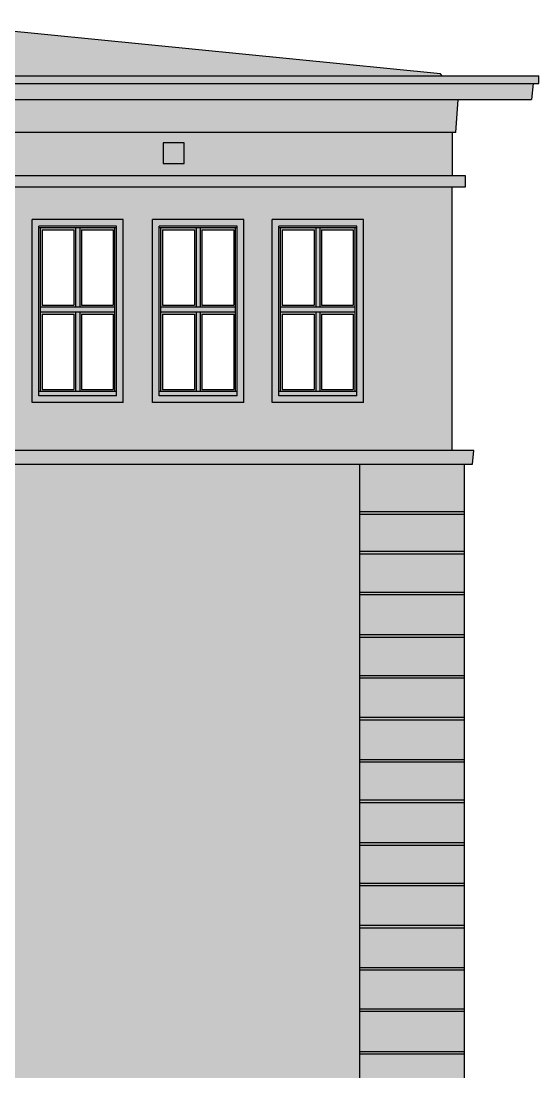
# Model space of a CAD drawing. Header units: metres. Extents: x -123.5 to -48.1, y 232.6 to 267.
# Drawn here: x -82.36 to -76.16, y 251.09 to 263.68 of the extents above; entities that cross this region are included whole.
import ezdxf

# ---------------------------------------------------------------- set-up
doc = ezdxf.new("R2010")
doc.units = ezdxf.units.M
doc.header["$LTSCALE"] = 0.01
doc.linetypes.add('AUSGEZOGEN', pattern=[0])
for name, color, linetype in [('A_Fensterrahmen', 1, 'Continuous'), ('A_Schraff_Dach', 17, 'Continuous'), ('A_Schraff_Fassade_OG', 41, 'Continuous'), ('A_Schraff_Fensterrahmen', 255, 'Continuous'), ('A_Schraff_Paneel', 14, 'Continuous'), ('A_Schraff_Sims', 17, 'Continuous'), ('A_Schraff_Stuck', 23, 'Continuous'), ('FASSADE', 7, 'AUSGEZOGEN'), ('FASSADE_STRUKTUR', 2, 'AUSGEZOGEN')]:
    doc.layers.add(name, color=color, linetype=linetype)

msp = doc.modelspace()

# ---------------------------------------------------------------- hatches: boundary and pattern name
at = {"layer": 'A_Schraff_Dach'}
h = msp.add_hatch(color=256, dxfattribs=at)
h.paths.add_polyline_path([(-83.677, 263.676), (-96.444, 263.676), (-96.444, 263.276, -0.108983), (-96.699, 263.167, -0.020433), (-97.287, 263.11, -0.010449), (-99.099, 263.031), (-99.099, 263.019), (-77.321, 263.019), (-77.34, 263.044)])
h.paths.add_polyline_path([(-107.207, 263.261), (-107.207, 263.419), (-110.964, 263.044), (-110.983, 263.019), (-102.955, 263.019), (-102.955, 263.029, -0.006606), (-106.599, 263.128, -0.060058)])
h.paths.add_polyline_path([(-104.482, 262.738), (-111.183, 262.738), (-111.147, 262.34), (-104.482, 262.34)])
h.paths.add_polyline_path([(-83.823, 262.738), (-104.482, 262.738), (-104.482, 262.34), (-83.822, 262.34)])
h.paths.add_polyline_path([(-77.131, 262.738), (-83.823, 262.738), (-83.822, 262.34), (-77.157, 262.34)])
h = msp.add_hatch(color=11, dxfattribs=at)
h.paths.add_polyline_path([(-76.165, 263.019), (-112.14, 263.019), (-112.14, 262.927), (-76.165, 262.927)])
h.paths.add_polyline_path([(-76.235, 262.927), (-112.07, 262.927), (-112.053, 262.738), (-76.252, 262.738)])
at = {"layer": 'A_Schraff_Fassade_OG'}
h = msp.add_hatch(color=256, dxfattribs=at)
h.dxf.hatch_style = 1
h.paths.add_polyline_path([(-110, 244.032), (-105.815, 244.032), (-105.815, 258.373), (-110, 258.373)])
h.paths.add_polyline_path([(-82.49, 244.032), (-78.305, 244.032), (-78.305, 258.372), (-82.49, 258.372)])
h.paths.add_polyline_path([(-77.204, 261.688), (-111.1, 261.688), (-111.1, 258.534), (-77.204, 258.534)])
h.paths.add_polyline_path([(-78.264, 259.111), (-79.354, 259.111), (-79.354, 261.301), (-78.264, 261.301)], flags=16)
h.paths.add_polyline_path([(-78.344, 259.191), (-79.274, 259.191), (-79.274, 261.221), (-78.344, 261.221)], flags=0)
h.paths.add_polyline_path([(-78.364, 259.241), (-79.254, 259.241), (-79.254, 261.201), (-78.364, 261.201)], flags=0)
h.paths.add_polyline_path([(-79.694, 259.111), (-80.784, 259.111), (-80.784, 261.301), (-79.694, 261.301)], flags=16)
h.paths.add_polyline_path([(-79.774, 259.191), (-80.704, 259.191), (-80.704, 261.221), (-79.774, 261.221)], flags=0)
h.paths.add_polyline_path([(-79.794, 259.241), (-80.684, 259.241), (-80.684, 261.201), (-79.794, 261.201)], flags=0)
h.paths.add_polyline_path([(-81.134, 259.111), (-82.224, 259.111), (-82.224, 261.301), (-81.134, 261.301)], flags=16)
h.paths.add_polyline_path([(-81.214, 259.191), (-82.144, 259.191), (-82.144, 261.221), (-81.214, 261.221)], flags=0)
h.paths.add_polyline_path([(-81.234, 259.241), (-82.124, 259.241), (-82.124, 261.201), (-81.234, 261.201)], flags=0)
h.paths.add_polyline_path([(-82.614, 259.111), (-83.704, 259.111), (-83.704, 261.301), (-82.614, 261.301)], flags=16)
h.paths.add_polyline_path([(-82.694, 259.191), (-83.624, 259.191), (-83.624, 261.221), (-82.694, 261.221)], flags=0)
h.paths.add_polyline_path([(-82.714, 259.241), (-83.604, 259.241), (-83.604, 261.201), (-82.714, 261.201)], flags=0)
h.paths.add_polyline_path([(-84.264, 259.111), (-85.354, 259.111), (-85.354, 261.301), (-84.264, 261.301)], flags=16)
h.paths.add_polyline_path([(-84.344, 259.191), (-85.274, 259.191), (-85.274, 261.221), (-84.344, 261.221)], flags=0)
h.paths.add_polyline_path([(-84.364, 259.241), (-85.254, 259.241), (-85.254, 261.201), (-84.364, 261.201)], flags=0)
h.paths.add_polyline_path([(-85.849, 259.111), (-86.939, 259.111), (-86.939, 261.301), (-85.849, 261.301)], flags=16)
h.paths.add_polyline_path([(-85.929, 259.191), (-86.859, 259.191), (-86.859, 261.221), (-85.929, 261.221)], flags=0)
h.paths.add_polyline_path([(-85.949, 259.241), (-86.839, 259.241), (-86.839, 261.201), (-85.949, 261.201)], flags=0)
h.paths.add_polyline_path([(-87.409, 259.111), (-88.499, 259.111), (-88.499, 261.301), (-87.409, 261.301)], flags=16)
h.paths.add_polyline_path([(-87.489, 259.191), (-88.419, 259.191), (-88.419, 261.221), (-87.489, 261.221)], flags=0)
h.paths.add_polyline_path([(-88.399, 259.241), (-88.399, 261.201), (-87.509, 261.201), (-87.509, 259.241)], flags=0)
h.paths.add_polyline_path([(-88.964, 259.111), (-90.054, 259.111), (-90.054, 261.301), (-88.964, 261.301)], flags=16)
h.paths.add_polyline_path([(-89.044, 259.191), (-89.974, 259.191), (-89.974, 261.221), (-89.044, 261.221)], flags=0)
h.paths.add_polyline_path([(-89.954, 259.241), (-89.954, 261.201), (-89.064, 261.201), (-89.064, 259.241)], flags=0)
h.paths.add_polyline_path([(-90.519, 259.111), (-91.609, 259.111), (-91.609, 261.301), (-90.519, 261.301)], flags=16)
h.paths.add_polyline_path([(-90.599, 259.191), (-91.529, 259.191), (-91.529, 261.221), (-90.599, 261.221)], flags=0)
h.paths.add_polyline_path([(-91.509, 259.241), (-91.509, 261.201), (-90.619, 261.201), (-90.619, 259.241)], flags=0)
h.paths.add_polyline_path([(-92.089, 259.111), (-93.179, 259.111), (-93.179, 261.301), (-92.089, 261.301)], flags=16)
h.paths.add_polyline_path([(-92.169, 259.191), (-93.099, 259.191), (-93.099, 261.221), (-92.169, 261.221)], flags=0)
h.paths.add_polyline_path([(-93.079, 259.241), (-93.079, 261.201), (-92.189, 261.201), (-92.189, 259.241)], flags=0)
h.paths.add_polyline_path([(-93.634, 259.111), (-94.724, 259.111), (-94.724, 261.301), (-93.634, 261.301)], flags=16)
h.paths.add_polyline_path([(-93.714, 259.191), (-94.644, 259.191), (-94.644, 261.221), (-93.714, 261.221)], flags=0)
h.paths.add_polyline_path([(-94.624, 259.241), (-94.624, 261.201), (-93.734, 261.201), (-93.734, 259.241)], flags=0)
h.paths.add_polyline_path([(-95.194, 259.111), (-96.284, 259.111), (-96.284, 261.301), (-95.194, 261.301)], flags=16)
h.paths.add_polyline_path([(-95.274, 259.191), (-96.204, 259.191), (-96.204, 261.221), (-95.274, 261.221)], flags=0)
h.paths.add_polyline_path([(-96.184, 259.241), (-96.184, 261.201), (-95.294, 261.201), (-95.294, 259.241)], flags=0)
h.paths.add_polyline_path([(-96.754, 259.111), (-97.844, 259.111), (-97.844, 261.301), (-96.754, 261.301)], flags=16)
h.paths.add_polyline_path([(-96.834, 259.191), (-97.764, 259.191), (-97.764, 261.221), (-96.834, 261.221)], flags=0)
h.paths.add_polyline_path([(-97.744, 259.241), (-97.744, 261.201), (-96.854, 261.201), (-96.854, 259.241)], flags=0)
h.paths.add_polyline_path([(-98.324, 259.111), (-99.414, 259.111), (-99.414, 261.301), (-98.324, 261.301)], flags=16)
h.paths.add_polyline_path([(-98.404, 259.191), (-99.334, 259.191), (-99.334, 261.221), (-98.404, 261.221)], flags=0)
h.paths.add_polyline_path([(-99.314, 259.241), (-99.314, 261.201), (-98.424, 261.201), (-98.424, 259.241)], flags=0)
h.paths.add_polyline_path([(-99.884, 259.111), (-100.974, 259.111), (-100.974, 261.301), (-99.884, 261.301)], flags=16)
h.paths.add_polyline_path([(-99.964, 259.191), (-100.894, 259.191), (-100.894, 261.221), (-99.964, 261.221)], flags=0)
h.paths.add_polyline_path([(-100.874, 259.241), (-100.874, 261.201), (-99.984, 261.201), (-99.984, 259.241)], flags=0)
h.paths.add_polyline_path([(-101.459, 259.111), (-102.549, 259.111), (-102.549, 261.301), (-101.459, 261.301)], flags=16)
h.paths.add_polyline_path([(-101.539, 259.191), (-102.469, 259.191), (-102.469, 261.221), (-101.539, 261.221)], flags=0)
h.paths.add_polyline_path([(-102.449, 259.241), (-102.449, 261.201), (-101.559, 261.201), (-101.559, 259.241)], flags=0)
h.paths.add_polyline_path([(-103.024, 259.111), (-104.114, 259.111), (-104.114, 261.301), (-103.024, 261.301)], flags=16)
h.paths.add_polyline_path([(-103.104, 259.191), (-104.034, 259.191), (-104.034, 261.221), (-103.104, 261.221)], flags=0)
h.paths.add_polyline_path([(-104.014, 259.241), (-104.014, 261.201), (-103.124, 261.201), (-103.124, 259.241)], flags=0)
h.paths.add_polyline_path([(-104.659, 259.111), (-105.749, 259.111), (-105.749, 261.301), (-104.659, 261.301)], flags=16)
h.paths.add_polyline_path([(-104.739, 259.191), (-105.669, 259.191), (-105.669, 261.221), (-104.739, 261.221)], flags=0)
h.paths.add_polyline_path([(-105.649, 259.241), (-105.649, 261.201), (-104.759, 261.201), (-104.759, 259.241)], flags=0)
h.paths.add_polyline_path([(-106.094, 259.111), (-107.184, 259.111), (-107.184, 261.301), (-106.094, 261.301)], flags=16)
h.paths.add_polyline_path([(-106.174, 259.191), (-107.104, 259.191), (-107.104, 261.221), (-106.174, 261.221)], flags=0)
h.paths.add_polyline_path([(-107.084, 259.241), (-107.084, 261.201), (-106.194, 261.201), (-106.194, 259.241)], flags=0)
h.paths.add_polyline_path([(-107.524, 259.111), (-108.614, 259.111), (-108.614, 261.301), (-107.524, 261.301)], flags=16)
h.paths.add_polyline_path([(-107.604, 259.191), (-108.534, 259.191), (-108.534, 261.221), (-107.604, 261.221)], flags=0)
h.paths.add_polyline_path([(-108.514, 259.241), (-108.514, 261.201), (-107.624, 261.201), (-107.624, 259.241)], flags=0)
h.paths.add_polyline_path([(-108.974, 259.111), (-110.064, 259.111), (-110.064, 261.301), (-108.974, 261.301)], flags=16)
h.paths.add_polyline_path([(-109.054, 259.191), (-109.984, 259.191), (-109.984, 261.221), (-109.054, 261.221)], flags=0)
h.paths.add_polyline_path([(-109.964, 259.241), (-109.964, 261.201), (-109.074, 261.201), (-109.074, 259.241)], flags=0)
h = msp.add_hatch(color=256, dxfattribs=at)
h.dxf.hatch_style = 1
h.paths.add_polyline_path([(-81.134, 261.301), (-82.224, 261.301), (-82.224, 259.111), (-81.134, 259.111)])
h.paths.add_polyline_path([(-81.214, 261.221), (-81.214, 259.191), (-82.144, 259.191), (-82.144, 261.221)], flags=16)
h.paths.add_polyline_path([(-81.234, 261.201), (-81.234, 259.241), (-82.124, 259.241), (-82.124, 261.201)], flags=0)
h.paths.add_polyline_path([(-81.724, 261.176), (-81.724, 260.276), (-82.104, 260.276), (-82.104, 261.176)], flags=0)
h.paths.add_polyline_path([(-81.634, 261.176), (-81.254, 261.176), (-81.254, 260.276), (-81.634, 260.276)], flags=0)
h.paths.add_polyline_path([(-81.724, 260.166), (-81.724, 259.266), (-82.104, 259.266), (-82.104, 260.166)], flags=0)
h.paths.add_polyline_path([(-81.634, 260.166), (-81.254, 260.166), (-81.254, 259.266), (-81.634, 259.266)], flags=0)
h = msp.add_hatch(color=256, dxfattribs=at)
h.dxf.hatch_style = 1
h.paths.add_polyline_path([(-79.694, 261.301), (-80.784, 261.301), (-80.784, 259.111), (-79.694, 259.111)])
h.paths.add_polyline_path([(-79.774, 261.221), (-79.774, 259.191), (-80.704, 259.191), (-80.704, 261.221)], flags=16)
h.paths.add_polyline_path([(-79.794, 261.201), (-79.794, 259.241), (-80.684, 259.241), (-80.684, 261.201)], flags=0)
h.paths.add_polyline_path([(-80.284, 261.176), (-80.284, 260.276), (-80.664, 260.276), (-80.664, 261.176)], flags=0)
h.paths.add_polyline_path([(-80.194, 261.176), (-79.814, 261.176), (-79.814, 260.276), (-80.194, 260.276)], flags=0)
h.paths.add_polyline_path([(-80.284, 260.166), (-80.284, 259.266), (-80.664, 259.266), (-80.664, 260.166)], flags=0)
h.paths.add_polyline_path([(-80.194, 260.166), (-79.814, 260.166), (-79.814, 259.266), (-80.194, 259.266)], flags=0)
h = msp.add_hatch(color=256, dxfattribs=at)
h.dxf.hatch_style = 1
h.paths.add_polyline_path([(-78.264, 261.301), (-79.354, 261.301), (-79.354, 259.111), (-78.264, 259.111)])
h.paths.add_polyline_path([(-78.344, 261.221), (-78.344, 259.191), (-79.274, 259.191), (-79.274, 261.221)], flags=16)
h.paths.add_polyline_path([(-78.364, 261.201), (-78.364, 259.241), (-79.254, 259.241), (-79.254, 261.201)], flags=0)
h.paths.add_polyline_path([(-78.854, 261.176), (-78.854, 260.276), (-79.234, 260.276), (-79.234, 261.176)], flags=0)
h.paths.add_polyline_path([(-78.764, 261.176), (-78.384, 261.176), (-78.384, 260.276), (-78.764, 260.276)], flags=0)
h.paths.add_polyline_path([(-78.854, 260.166), (-78.854, 259.266), (-79.234, 259.266), (-79.234, 260.166)], flags=0)
h.paths.add_polyline_path([(-78.764, 260.166), (-78.384, 260.166), (-78.384, 259.266), (-78.764, 259.266)], flags=0)
h = msp.add_hatch(color=256, dxfattribs=at)
h.dxf.hatch_style = 1
h.paths.add_polyline_path([(-81.214, 259.241), (-82.144, 259.241), (-82.144, 259.191), (-81.214, 259.191)])
h.paths.add_polyline_path([(-79.774, 259.241), (-80.704, 259.241), (-80.704, 259.191), (-79.774, 259.191)])
h.paths.add_polyline_path([(-78.344, 259.241), (-79.274, 259.241), (-79.274, 259.191), (-78.344, 259.191)])
at = {"layer": 'A_Schraff_Fensterrahmen'}
h = msp.add_hatch(color=256, dxfattribs=at)
h.dxf.hatch_style = 1
h.paths.add_polyline_path([(-81.704, 261.201), (-82.124, 261.201), (-82.124, 260.251), (-81.704, 260.251)])
h.paths.add_polyline_path([(-81.724, 261.176), (-81.724, 260.276), (-82.104, 260.276), (-82.104, 261.176)], flags=16)
h.paths.add_polyline_path([(-81.234, 261.201), (-81.654, 261.201), (-81.654, 260.251), (-81.234, 260.251)])
h.paths.add_polyline_path([(-81.254, 261.176), (-81.254, 260.276), (-81.634, 260.276), (-81.634, 261.176)], flags=16)
h.paths.add_polyline_path([(-81.704, 260.191), (-82.124, 260.191), (-82.124, 259.241), (-81.704, 259.241)])
h.paths.add_polyline_path([(-81.724, 260.166), (-81.724, 259.266), (-82.104, 259.266), (-82.104, 260.166)], flags=16)
h.paths.add_polyline_path([(-81.234, 260.191), (-81.654, 260.191), (-81.654, 259.241), (-81.234, 259.241)])
h.paths.add_polyline_path([(-81.634, 260.166), (-81.254, 260.166), (-81.254, 259.266), (-81.634, 259.266)], flags=16)
h = msp.add_hatch(color=256, dxfattribs=at)
h.dxf.hatch_style = 1
h.paths.add_polyline_path([(-81.654, 261.201), (-81.704, 261.201), (-81.704, 260.251), (-81.654, 260.251)])
h.paths.add_polyline_path([(-81.234, 260.251), (-82.124, 260.251), (-82.124, 260.191), (-81.234, 260.191)])
h.paths.add_polyline_path([(-81.654, 260.191), (-81.704, 260.191), (-81.704, 259.241), (-81.654, 259.241)])
h = msp.add_hatch(color=256, dxfattribs=at)
h.dxf.hatch_style = 1
h.paths.add_polyline_path([(-80.264, 261.201), (-80.684, 261.201), (-80.684, 260.251), (-80.264, 260.251)])
h.paths.add_polyline_path([(-80.284, 261.176), (-80.284, 260.276), (-80.664, 260.276), (-80.664, 261.176)], flags=16)
h.paths.add_polyline_path([(-79.794, 261.201), (-80.214, 261.201), (-80.214, 260.251), (-79.794, 260.251)])
h.paths.add_polyline_path([(-79.814, 261.176), (-79.814, 260.276), (-80.194, 260.276), (-80.194, 261.176)], flags=16)
h.paths.add_polyline_path([(-80.264, 260.191), (-80.684, 260.191), (-80.684, 259.241), (-80.264, 259.241)])
h.paths.add_polyline_path([(-80.284, 260.166), (-80.284, 259.266), (-80.664, 259.266), (-80.664, 260.166)], flags=16)
h.paths.add_polyline_path([(-79.794, 260.191), (-80.214, 260.191), (-80.214, 259.241), (-79.794, 259.241)])
h.paths.add_polyline_path([(-80.194, 260.166), (-79.814, 260.166), (-79.814, 259.266), (-80.194, 259.266)], flags=16)
h = msp.add_hatch(color=256, dxfattribs=at)
h.dxf.hatch_style = 1
h.paths.add_polyline_path([(-80.214, 261.201), (-80.264, 261.201), (-80.264, 260.251), (-80.214, 260.251)])
h.paths.add_polyline_path([(-79.794, 260.251), (-80.684, 260.251), (-80.684, 260.191), (-79.794, 260.191)])
h.paths.add_polyline_path([(-80.214, 260.191), (-80.264, 260.191), (-80.264, 259.241), (-80.214, 259.241)])
h = msp.add_hatch(color=256, dxfattribs=at)
h.dxf.hatch_style = 1
h.paths.add_polyline_path([(-78.834, 261.201), (-79.254, 261.201), (-79.254, 260.251), (-78.834, 260.251)])
h.paths.add_polyline_path([(-78.854, 261.176), (-78.854, 260.276), (-79.234, 260.276), (-79.234, 261.176)], flags=16)
h.paths.add_polyline_path([(-78.364, 261.201), (-78.784, 261.201), (-78.784, 260.251), (-78.364, 260.251)])
h.paths.add_polyline_path([(-78.384, 261.176), (-78.384, 260.276), (-78.764, 260.276), (-78.764, 261.176)], flags=16)
h.paths.add_polyline_path([(-78.834, 260.191), (-79.254, 260.191), (-79.254, 259.241), (-78.834, 259.241)])
h.paths.add_polyline_path([(-78.854, 260.166), (-78.854, 259.266), (-79.234, 259.266), (-79.234, 260.166)], flags=16)
h.paths.add_polyline_path([(-78.364, 260.191), (-78.784, 260.191), (-78.784, 259.241), (-78.364, 259.241)])
h.paths.add_polyline_path([(-78.764, 260.166), (-78.384, 260.166), (-78.384, 259.266), (-78.764, 259.266)], flags=16)
h = msp.add_hatch(color=256, dxfattribs=at)
h.dxf.hatch_style = 1
h.paths.add_polyline_path([(-78.784, 261.201), (-78.834, 261.201), (-78.834, 260.251), (-78.784, 260.251)])
h.paths.add_polyline_path([(-78.364, 260.251), (-79.254, 260.251), (-79.254, 260.191), (-78.364, 260.191)])
h.paths.add_polyline_path([(-78.784, 260.191), (-78.834, 260.191), (-78.834, 259.241), (-78.784, 259.241)])
at = {"layer": 'A_Schraff_Paneel'}
h = msp.add_hatch(color=256, dxfattribs=at)
h.paths.add_polyline_path([(-111.25, 258.373), (-111.25, 244.032), (-110, 244.032), (-110, 258.373)])
h.paths.add_polyline_path([(-105.815, 258.373), (-105.815, 244.032), (-104.565, 244.032), (-104.565, 258.373)])
h.paths.add_polyline_path([(-83.74, 258.372), (-83.74, 244.032), (-82.49, 244.033), (-82.489, 258.372)])
h.paths.add_polyline_path([(-78.305, 258.372), (-78.305, 244.033), (-77.055, 244.032), (-77.054, 258.372)])
at = {"layer": 'A_Schraff_Sims'}
h = msp.add_hatch(color=251, dxfattribs=at)
h.paths.add_polyline_path([(-107.647, 262.219), (-107.897, 262.219), (-107.897, 261.969), (-107.647, 261.969)])
h.paths.add_polyline_path([(-101.11, 262.219), (-101.36, 262.219), (-101.36, 261.969), (-101.11, 261.969)])
h.paths.add_polyline_path([(-96.342, 262.219), (-96.592, 262.219), (-96.592, 261.969), (-96.342, 261.969)])
h.paths.add_polyline_path([(-91.712, 262.219), (-91.962, 262.219), (-91.962, 261.969), (-91.712, 261.969)])
h.paths.add_polyline_path([(-86.944, 262.219), (-87.194, 262.219), (-87.194, 261.969), (-86.944, 261.969)])
h.paths.add_polyline_path([(-80.407, 262.219), (-80.657, 262.219), (-80.657, 261.969), (-80.407, 261.969)])
h = msp.add_hatch(color=256, dxfattribs=at)
h.paths.add_polyline_path([(-83.822, 261.826), (-104.482, 261.826), (-104.482, 261.688), (-83.822, 261.688)])
h.paths.add_polyline_path([(-77.046, 261.826), (-83.822, 261.826), (-83.822, 261.688), (-77.046, 261.688)])
h = msp.add_hatch(color=256, dxfattribs=at)
h.paths.add_polyline_path([(-76.944, 258.534), (-83.74, 258.534), (-83.74, 258.372), (-76.961, 258.372)])
h.paths.add_polyline_path([(-83.74, 258.534), (-83.955, 258.534), (-83.955, 258.401), (-83.924, 258.372), (-83.74, 258.372)])
at = {"layer": 'A_Schraff_Stuck'}
h = msp.add_hatch(color=256, dxfattribs=at)
h.paths.add_polyline_path([(-77.204, 262.34), (-111.1, 262.34), (-111.1, 261.826), (-77.204, 261.826)])
h.paths.add_polyline_path([(-91.712, 261.969), (-91.962, 261.969), (-91.962, 262.219), (-91.712, 262.219)], flags=16)
h.paths.add_polyline_path([(-87.194, 262.219), (-86.944, 262.219), (-86.944, 261.969), (-87.194, 261.969)], flags=16)
h.paths.add_polyline_path([(-96.342, 261.969), (-96.592, 261.969), (-96.592, 262.219), (-96.342, 262.219)], flags=16)
h.paths.add_polyline_path([(-80.657, 262.219), (-80.407, 262.219), (-80.407, 261.969), (-80.657, 261.969)], flags=16)
h.paths.add_polyline_path([(-101.11, 261.969), (-101.36, 261.969), (-101.36, 262.219), (-101.11, 262.219)], flags=16)
h.paths.add_polyline_path([(-107.647, 261.969), (-107.897, 261.969), (-107.897, 262.219), (-107.647, 262.219)], flags=16)

# ---------------------------------------------------------------- linework, layer by layer
at = {"layer": 'A_Fensterrahmen'}
for p, q in [((-81.214, 261.201), (-82.144, 261.201)), ((-82.124, 259.241), (-82.124, 261.201)), ((-81.704, 261.201), (-81.704, 260.251)), ((-81.654, 261.201), (-81.654, 260.251)), ((-81.234, 259.241), (-81.234, 261.201)), ((-79.774, 261.201), (-80.704, 261.201)), ((-80.684, 259.241), (-80.684, 261.201)), ((-80.264, 261.201), (-80.264, 260.251)), ((-80.214, 261.201), (-80.214, 260.251)), ((-79.794, 259.241), (-79.794, 261.201)), ((-78.344, 261.201), (-79.274, 261.201)), ((-79.254, 259.241), (-79.254, 261.201)), ((-78.834, 261.201), (-78.834, 260.251)), ((-78.784, 261.201), (-78.784, 260.251)), ((-78.364, 259.241), (-78.364, 261.201)), ((-82.104, 261.176), (-81.724, 261.176)), ((-82.104, 261.176), (-82.104, 260.276)), ((-81.724, 261.176), (-81.724, 260.276)), ((-81.634, 261.176), (-81.254, 261.176)), ((-81.634, 261.176), (-81.634, 260.276)), ((-81.254, 261.176), (-81.254, 260.276)), ((-80.664, 261.176), (-80.284, 261.176)), ((-80.664, 261.176), (-80.664, 260.276)), ((-80.284, 261.176), (-80.284, 260.276)), ((-80.194, 261.176), (-79.814, 261.176)), ((-80.194, 261.176), (-80.194, 260.276)), ((-79.814, 261.176), (-79.814, 260.276)), ((-79.234, 261.176), (-78.854, 261.176)), ((-79.234, 261.176), (-79.234, 260.276)), ((-78.854, 261.176), (-78.854, 260.276)), ((-78.764, 261.176), (-78.384, 261.176)), ((-78.764, 261.176), (-78.764, 260.276)), ((-78.384, 261.176), (-78.384, 260.276)), ((-81.234, 260.251), (-82.124, 260.251)), ((-81.704, 260.191), (-82.124, 260.191)), ((-81.234, 260.191), (-82.124, 260.191)), ((-82.104, 260.276), (-81.724, 260.276)), ((-81.704, 260.191), (-81.704, 259.241)), ((-81.654, 260.191), (-81.654, 259.241)), ((-81.234, 260.191), (-81.654, 260.191)), ((-81.634, 260.276), (-81.254, 260.276)), ((-79.794, 260.251), (-80.684, 260.251)), ((-80.264, 260.191), (-80.684, 260.191)), ((-79.794, 260.191), (-80.684, 260.191)), ((-80.664, 260.276), (-80.284, 260.276)), ((-80.264, 260.191), (-80.264, 259.241)), ((-80.214, 260.191), (-80.214, 259.241)), ((-79.794, 260.191), (-80.214, 260.191)), ((-80.194, 260.276), (-79.814, 260.276)), ((-78.364, 260.251), (-79.254, 260.251)), ((-78.834, 260.191), (-79.254, 260.191)), ((-78.364, 260.191), (-79.254, 260.191)), ((-79.234, 260.276), (-78.854, 260.276)), ((-78.834, 260.191), (-78.834, 259.241)), ((-78.784, 260.191), (-78.784, 259.241)), ((-78.364, 260.191), (-78.784, 260.191)), ((-78.764, 260.276), (-78.384, 260.276)), ((-82.104, 260.166), (-82.104, 259.266)), ((-82.104, 260.166), (-81.724, 260.166)), ((-81.724, 260.166), (-81.724, 259.266)), ((-81.634, 260.166), (-81.634, 259.266)), ((-81.634, 260.166), (-81.254, 260.166)), ((-81.254, 260.166), (-81.254, 259.266)), ((-80.664, 260.166), (-80.664, 259.266)), ((-80.664, 260.166), (-80.284, 260.166)), ((-80.284, 260.166), (-80.284, 259.266)), ((-80.194, 260.166), (-80.194, 259.266)), ((-80.194, 260.166), (-79.814, 260.166)), ((-79.814, 260.166), (-79.814, 259.266)), ((-79.234, 260.166), (-79.234, 259.266)), ((-79.234, 260.166), (-78.854, 260.166)), ((-78.854, 260.166), (-78.854, 259.266)), ((-78.764, 260.166), (-78.764, 259.266)), ((-78.764, 260.166), (-78.384, 260.166)), ((-78.384, 260.166), (-78.384, 259.266)), ((-81.214, 259.241), (-82.144, 259.241)), ((-82.104, 259.266), (-81.724, 259.266)), ((-81.634, 259.266), (-81.254, 259.266)), ((-79.774, 259.241), (-80.704, 259.241)), ((-80.664, 259.266), (-80.284, 259.266)), ((-80.194, 259.266), (-79.814, 259.266)), ((-78.344, 259.241), (-79.274, 259.241)), ((-79.234, 259.266), (-78.854, 259.266)), ((-78.764, 259.266), (-78.384, 259.266))]:
    msp.add_line(p, q, dxfattribs=at)
at = {"layer": 'FASSADE'}
for p, q in [((-77.34, 263.044), (-83.677, 263.676)), ((-112.14, 263.019), (-76.165, 263.019)), ((-77.321, 263.019), (-77.34, 263.044)), ((-76.165, 262.927), (-76.165, 263.019)), ((-112.14, 262.927), (-76.165, 262.927)), ((-76.235, 262.927), (-76.252, 262.738)), ((-112.053, 262.738), (-76.252, 262.738)), ((-77.157, 262.34), (-77.131, 262.738)), ((-77.157, 262.34), (-111.147, 262.34)), ((-77.204, 262.34), (-77.204, 261.827)), ((-111.258, 261.826), (-77.046, 261.826)), ((-77.046, 261.826), (-77.046, 261.688)), ((-77.046, 261.688), (-111.258, 261.688)), ((-77.204, 258.534), (-77.204, 261.688)), ((-81.134, 261.301), (-82.224, 261.301)), ((-82.224, 259.111), (-82.224, 261.301)), ((-81.214, 261.221), (-82.144, 261.221)), ((-82.144, 259.191), (-82.144, 261.221)), ((-81.214, 259.191), (-81.214, 261.221)), ((-81.134, 259.111), (-81.134, 261.301)), ((-79.694, 261.301), (-80.784, 261.301)), ((-80.784, 259.111), (-80.784, 261.301)), ((-79.774, 261.221), (-80.704, 261.221)), ((-80.704, 259.191), (-80.704, 261.221)), ((-79.774, 259.191), (-79.774, 261.221)), ((-79.694, 259.111), (-79.694, 261.301)), ((-78.264, 261.301), (-79.354, 261.301)), ((-79.354, 259.111), (-79.354, 261.301)), ((-78.344, 261.221), (-79.274, 261.221)), ((-79.274, 259.191), (-79.274, 261.221)), ((-78.344, 259.191), (-78.344, 261.221)), ((-78.264, 259.111), (-78.264, 261.301)), ((-81.214, 259.191), (-82.144, 259.191)), ((-79.774, 259.191), (-80.704, 259.191)), ((-78.344, 259.191), (-79.274, 259.191)), ((-81.134, 259.111), (-82.224, 259.111)), ((-79.694, 259.111), (-80.784, 259.111)), ((-78.264, 259.111), (-79.354, 259.111)), ((-76.944, 258.534), (-111.371, 258.534)), ((-76.961, 258.372), (-76.944, 258.534)), ((-111.345, 258.373), (-76.961, 258.372)), ((-77.055, 244.032), (-77.055, 258.372)), ((-77.055, 244.034), (-77.055, 258.367))]:
    msp.add_line(p, q, dxfattribs=at)
msp.add_lwpolyline([(-80.407, 262.219), (-80.657, 262.219), (-80.657, 261.969), (-80.407, 261.969)], close=True, dxfattribs=at)
at = {"layer": 'FASSADE_STRUKTUR'}
for p, q in [((-78.305, 244.033), (-78.305, 258.376)), ((-77.055, 257.8), (-78.305, 257.8)), ((-77.055, 257.77), (-78.305, 257.77)), ((-77.055, 257.325), (-78.305, 257.325)), ((-77.055, 257.295), (-78.305, 257.295)), ((-77.055, 256.835), (-78.305, 256.835)), ((-77.055, 256.805), (-78.305, 256.805)), ((-77.055, 256.328), (-78.305, 256.328)), ((-77.055, 256.298), (-78.305, 256.298)), ((-77.055, 255.838), (-78.305, 255.838)), ((-77.055, 255.808), (-78.305, 255.808)), ((-77.055, 255.337), (-78.305, 255.337)), ((-77.055, 255.307), (-78.305, 255.307)), ((-77.055, 254.832), (-78.305, 254.832)), ((-77.055, 254.802), (-78.305, 254.802)), ((-77.055, 254.347), (-78.305, 254.347)), ((-77.055, 254.317), (-78.305, 254.317)), ((-77.055, 253.838), (-78.305, 253.838)), ((-77.055, 253.808), (-78.305, 253.808)), ((-77.055, 253.353), (-78.305, 253.353)), ((-77.055, 253.323), (-78.305, 253.323)), ((-77.055, 252.848), (-78.305, 252.848)), ((-77.055, 252.818), (-78.305, 252.818)), ((-77.055, 252.343), (-78.305, 252.343)), ((-77.055, 252.313), (-78.305, 252.313)), ((-77.055, 251.848), (-78.305, 251.848)), ((-77.055, 251.818), (-78.305, 251.818)), ((-77.055, 251.338), (-78.305, 251.338)), ((-77.055, 251.308), (-78.305, 251.308))]:
    msp.add_line(p, q, dxfattribs=at)

doc.saveas('drawing.dxf')
